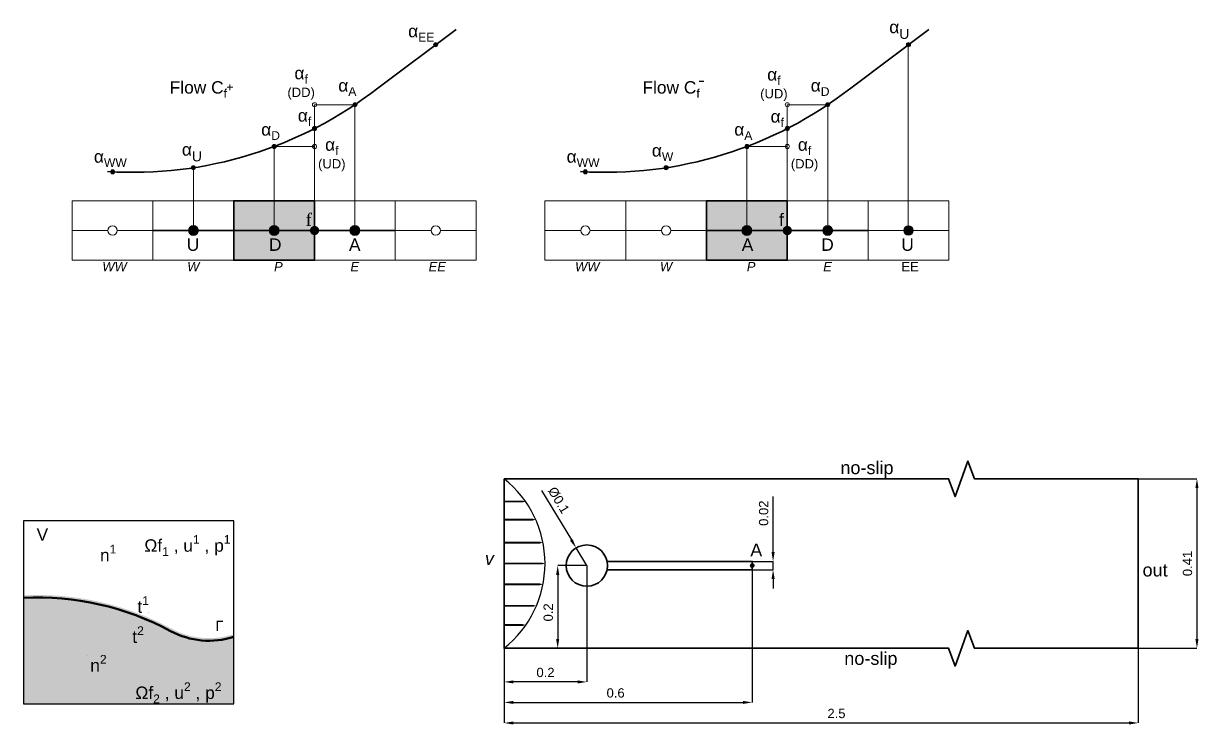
# Model space of a CAD drawing. Header units: millimetres. Extents: x -488.3 to -450.2, y 115.5 to 173.2.
# Drawn here: x -463.62 to -456.04, y 167.98 to 172.5 of the extents above; entities that cross this region are included whole.
import ezdxf

# ---------------------------------------------------------------- set-up
doc = ezdxf.new("R2010")
doc.units = ezdxf.units.MM
doc.linetypes.add('HIDDEN', pattern=[9.524999999999999, 6.35, -3.175])
doc.layers.get('0').update_dxf_attribs({"lineweight": 18})
doc.layers.get('Defpoints').update_dxf_attribs({"lineweight": 18})
for name, color, linetype, lineweight in [('CONTINUA FINA', 3, 'Continuous', 18), ('CONTINUA MEDIA', 2, 'Continuous', 25), ('CONTORNO', 4, 'Continuous', 35), ('DIMENSION', 9, 'Continuous', 15), ('HIDDED', 6, 'HIDDEN', 18), ('TEXTO', 7, 'Continuous', 15)]:
    doc.layers.add(name, color=color, linetype=linetype, lineweight=lineweight)
doc.styles.add('ROMANS', font='arial.ttf')
doc.styles.get("Standard").update_dxf_attribs({"font": 'arial.ttf'})
doc.dimstyles.new('ACINDEC_2', dxfattribs={"dimscale": 0.03004952699188477, "dimtxt": 2, "dimasz": 2, "dimexe": 0, "dimexo": 0, "dimgap": 1, "dimtad": 1, "dimdec": 1, "dimzin": 0, "dimdsep": 46, "dimtxsty": 'ROMANS', "dimcen": 1, "dimclrd": 256, "dimclre": 256, "dimclrt": 6, "dimadec": 0, "dimazin": 0, "dimtfac": 0.0075, "dimtdec": 1, "dimtmove": 0, "dimatfit": 3, "dimfxl": 1, "dimtolj": 1, "dimtzin": 0, "dimarcsym": 0})

# ---------------------------------------------------------------- blocks, each defined once
blk = doc.blocks.new('*D27')
at = {"layer": 'Defpoints', "color": 0, "transparency": 16777216}
for p in [(-459.9874848850277, 169.0062046425177), (-460.1755574047833, 168.4728713091844), (-459.9874848850277, 168.4728713091844)]:
    blk.add_point(p, dxfattribs=at)
at = {"layer": 'DIMENSION', "lineweight": -2, "transparency": 16777216}
for p, q in [((-459.9874848850277, 169.0062046425177), (-460.1755574047833, 169.0062046425177)), ((-460.1755574047833, 168.9461055885339), (-460.1755574047833, 168.5329703631682)), ((-459.9874848850277, 168.4728713091844), (-460.1755574047833, 168.4728713091844))]:
    blk.add_line(p, q, dxfattribs=at)
at = {"layer": 'DIMENSION', "transparency": 16777216}
for points in [[(-460.1855739137806, 168.9461055885339), (-460.165540895786, 168.9461055885339), (-460.1755574047833, 169.0062046425177)], [(-460.1855739137806, 168.5329703631682), (-460.165540895786, 168.5329703631682), (-460.1755574047833, 168.4728713091844)]]:
    blk.add_solid(points, dxfattribs=at)
at = {"layer": 'DIMENSION', "color": 6, "transparency": 16777216, "insert": (-460.2362918853268, 168.7042720081271), "char_height": 0.06009905398376953, "attachment_point": 5, "rotation": 90, "style": 'ROMANS'}
blk.add_mtext('\\A1;0.2', dxfattribs=at)
blk = doc.blocks.new('*D28')
at = {"layer": 'Defpoints', "color": 0, "transparency": 16777216}
for p in [(-456.4307015796373, 169.5662046425177), (-456.4307015796373, 168.4728713091845), (-456.0525012673631, 168.4728713091845)]:
    blk.add_point(p, dxfattribs=at)
at = {"layer": 'DIMENSION', "lineweight": -2, "transparency": 16777216}
for p, q in [((-456.4307015796373, 169.5662046425177), (-456.0525012673631, 169.5662046425177)), ((-456.0525012673631, 169.5061055885339), (-456.0525012673631, 168.5329703631683)), ((-456.4307015796373, 168.4728713091845), (-456.0525012673631, 168.4728713091845))]:
    blk.add_line(p, q, dxfattribs=at)
at = {"layer": 'DIMENSION', "transparency": 16777216}
for points in [[(-456.0625177763604, 169.5061055885339), (-456.0424847583658, 169.5061055885339), (-456.0525012673631, 169.5662046425177)], [(-456.0625177763604, 168.5329703631683), (-456.0424847583658, 168.5329703631683), (-456.0525012673631, 168.4728713091845)]]:
    blk.add_solid(points, dxfattribs=at)
at = {"layer": 'DIMENSION', "color": 6, "transparency": 16777216, "insert": (-456.1132357479065, 169.0195379758515), "char_height": 0.06009905398376953, "attachment_point": 5, "rotation": 90, "style": 'ROMANS'}
blk.add_mtext('\\A1;0.41', dxfattribs=at)
blk = doc.blocks.new('*D29')
at = {"layer": 'Defpoints', "color": 0, "transparency": 16777216}
for p in [(-459.9874848850275, 169.0062046425176), (-460.5208182183608, 168.4728713091843), (-460.5208182183608, 168.2556588798463)]:
    blk.add_point(p, dxfattribs=at)
at = {"layer": 'DIMENSION', "lineweight": -2, "transparency": 16777216}
for p, q in [((-459.9874848850275, 169.0062046425176), (-459.9874848850275, 168.2556588798463)), ((-460.5208182183608, 168.4728713091843), (-460.5208182183608, 168.2556588798463)), ((-460.0475839390112, 168.2556588798463), (-460.460719164377, 168.2556588798463))]:
    blk.add_line(p, q, dxfattribs=at)
at = {"layer": 'DIMENSION', "transparency": 16777216}
for points in [[(-460.460719164377, 168.2656753888436), (-460.460719164377, 168.245642370849), (-460.5208182183608, 168.2556588798463)], [(-460.0475839390112, 168.2656753888436), (-460.0475839390112, 168.245642370849), (-459.9874848850275, 168.2556588798463)]]:
    blk.add_solid(points, dxfattribs=at)
at = {"layer": 'DIMENSION', "color": 6, "transparency": 16777216, "insert": (-460.2541515516939, 168.3163933603899), "char_height": 0.06009905398376953, "attachment_point": 5, "style": 'ROMANS'}
blk.add_mtext('\\A1;0.2', dxfattribs=at)
blk = doc.blocks.new('*D30')
at = {"layer": 'Defpoints', "color": 0, "transparency": 16777216}
for p in [(-458.9208182183609, 169.0062046425175), (-460.5208182183608, 168.4728713091843), (-458.9208182183609, 168.1235344472665)]:
    blk.add_point(p, dxfattribs=at)
at = {"layer": 'DIMENSION', "lineweight": -2, "transparency": 16777216}
for p, q in [((-458.9208182183609, 169.0062046425175), (-458.9208182183609, 168.1235344472665)), ((-460.5208182183608, 168.4728713091843), (-460.5208182183608, 168.1235344472665)), ((-460.460719164377, 168.1235344472665), (-458.9809172723446, 168.1235344472665))]:
    blk.add_line(p, q, dxfattribs=at)
at = {"layer": 'DIMENSION', "transparency": 16777216}
for points in [[(-460.460719164377, 168.1335509562638), (-460.460719164377, 168.1135179382692), (-460.5208182183608, 168.1235344472665)], [(-458.9809172723446, 168.1335509562638), (-458.9809172723446, 168.1135179382692), (-458.9208182183609, 168.1235344472665)]]:
    blk.add_solid(points, dxfattribs=at)
at = {"layer": 'DIMENSION', "color": 6, "transparency": 16777216, "insert": (-459.8018464817685, 168.1842689278101), "char_height": 0.06009905398376953, "attachment_point": 5, "style": 'ROMANS'}
blk.add_mtext('\\A1;0.6', dxfattribs=at)
blk = doc.blocks.new('*D31')
at = {"layer": 'Defpoints', "color": 0, "transparency": 16777216}
for p in [(-460.5208182183608, 168.4728713091846), (-456.4307015796371, 168.4728713091846), (-456.4307015796371, 167.9910285412954)]:
    blk.add_point(p, dxfattribs=at)
at = {"layer": 'DIMENSION', "lineweight": -2, "transparency": 16777216}
for p, q in [((-460.5208182183608, 168.4728713091846), (-460.5208182183608, 167.9910285412954)), ((-456.4307015796371, 168.4728713091846), (-456.4307015796371, 167.9910285412954)), ((-460.460719164377, 167.9910285412954), (-456.4908006336209, 167.9910285412954))]:
    blk.add_line(p, q, dxfattribs=at)
at = {"layer": 'DIMENSION', "transparency": 16777216}
for points in [[(-460.460719164377, 168.0010450502927), (-460.460719164377, 167.9810120322981), (-460.5208182183608, 167.9910285412954)], [(-456.4908006336209, 168.0010450502927), (-456.4908006336209, 167.9810120322981), (-456.4307015796371, 167.9910285412954)]]:
    blk.add_solid(points, dxfattribs=at)
at = {"layer": 'DIMENSION', "color": 6, "transparency": 16777216, "insert": (-458.3774969006397, 168.0517630218391), "char_height": 0.06009905398376953, "attachment_point": 5, "style": 'ROMANS'}
blk.add_mtext('\\A1;2.5', dxfattribs=at)
blk = doc.blocks.new('*D32')
at = {"layer": 'Defpoints', "color": 0, "transparency": 16777216}
for p in [(-460.0563962704061, 169.1203492820911), (-459.9874848850286, 169.0062046425182)]:
    blk.add_point(p, dxfattribs=at)
at = {"layer": 'DIMENSION', "lineweight": -2, "transparency": 16777216}
for p, q in [((-460.2802740891017, 169.4911799189064), (-460.0874575884303, 169.1717991685083)), ((-459.9874848850286, 169.0062046425182), (-460.0563962704061, 169.1203492820911))]:
    blk.add_line(p, q, dxfattribs=at)
at = {"layer": 'DIMENSION', "transparency": 16777216}
blk.add_solid([(-460.0788826073608, 169.1769760548457), (-460.0960325694999, 169.1666222821709), (-460.0563962704061, 169.1203492820911)], dxfattribs=at)
at = {"layer": 'DIMENSION', "color": 6, "transparency": 16777216, "insert": (-460.1691363321378, 169.4278559700895), "char_height": 0.06009905398376953, "attachment_point": 5, "rotation": 301.120214124219, "style": 'ROMANS'}
blk.add_mtext('\\A1;%%C0.1', dxfattribs=at)
blk = doc.blocks.new('*D33')
at = {"layer": 'Defpoints', "color": 0, "transparency": 16777216}
for p in [(-458.9208182183611, 169.0328713091843), (-458.7861943334107, 169.0328713091843), (-458.9208182183611, 168.9795379758509)]:
    blk.add_point(p, dxfattribs=at)
at = {"layer": 'DIMENSION', "lineweight": -2, "transparency": 16777216}
for p, q in [((-458.7861943334107, 169.0929703631681), (-458.7861943334107, 169.4518905439625)), ((-458.9208182183611, 169.0328713091843), (-458.7861943334107, 169.0328713091843)), ((-458.7861943334107, 168.9795379758509), (-458.7861943334107, 169.0328713091843)), ((-458.9208182183611, 168.9795379758509), (-458.7861943334107, 168.9795379758509)), ((-458.7861943334107, 168.9194389218672), (-458.7861943334107, 168.8593398678834))]:
    blk.add_line(p, q, dxfattribs=at)
at = {"layer": 'DIMENSION', "transparency": 16777216}
for points in [[(-458.796210842408, 169.0929703631681), (-458.7761778244134, 169.0929703631681), (-458.7861943334107, 169.0328713091843)], [(-458.796210842408, 168.9194389218672), (-458.7761778244134, 168.9194389218672), (-458.7861943334107, 168.9795379758509)]]:
    blk.add_solid(points, dxfattribs=at)
at = {"layer": 'DIMENSION', "color": 6, "transparency": 16777216, "insert": (-458.8469288139542, 169.3440935027278), "char_height": 0.06009905398376953, "attachment_point": 5, "rotation": 90, "style": 'ROMANS'}
blk.add_mtext('\\A1;0.02', dxfattribs=at)

msp = doc.modelspace()

# ---------------------------------------------------------------- hatches: boundary and pattern name
at = {"lineweight": 50, "true_color": 0x22346e}
h = msp.add_hatch(color=159, dxfattribs=at)
h.set_gradient(color1=(153, 27, 30), name='INVSPHERICAL')
edge = h.paths.add_edge_path()
edge.add_line((-462.2632625479205, 168.5292020336829), (-462.2632625479205, 168.5642344380475))
edge.add_arc((-462.4242897994821, 169.0450242854457), 0.5070391041198824, 241.6771667906518, 288.51684777994416, ccw=False)
edge.add_arc((-463.5276790185822, 166.9977630650016), 1.818632040638467, 61.67716679065156, 92.91949877999498)
edge.add_line((-463.6203070755465, 168.8140346697733), (-463.6203070755465, 168.7806572058211))
edge.add_arc((-463.5276790185822, 166.9977630650015), 1.785298707305173, 61.67716679065188, 92.97405733493451, ccw=False)
edge.add_arc((-462.4242897994821, 169.0450242854457), 0.5403724374532147, 241.6771667906518, 287.3371031682425)
at = {"layer": 'CONTINUA FINA'}
h = msp.add_hatch(color=256, dxfattribs=at)
h.dxf.hatch_style = 1
h.paths.add_polyline_path([(-460.9488243907064, 172.3665082830409, 1), (-460.975491057373, 172.3665082830409, 1)])
h = msp.add_hatch(color=256, dxfattribs=at)
h.dxf.hatch_style = 1
h.paths.add_polyline_path([(-457.8997104039464, 172.3665082830409, 1), (-457.9263770706131, 172.3665082830409, 1)])
h = msp.add_hatch(color=256, dxfattribs=at)
h.dxf.hatch_style = 1
h.paths.add_polyline_path([(-461.4698328708615, 171.9789808285897, 1), (-461.4964995375282, 171.9789808285897, 1)])
h = msp.add_hatch(color=256, dxfattribs=at)
h.dxf.hatch_style = 1
h.paths.add_polyline_path([(-458.4207188841016, 171.9789808285897, 1), (-458.4473855507682, 171.9789808285897, 1)])
h = msp.add_hatch(color=256, dxfattribs=at)
h.dxf.hatch_style = 1
h.paths.add_polyline_path([(-461.7303371109396, 171.825438743277, 1), (-461.7570037776062, 171.825438743277, 1)])
h = msp.add_hatch(color=256, dxfattribs=at)
h.dxf.hatch_style = 1
h.paths.add_polyline_path([(-458.6812231241794, 171.825438743277, 1), (-458.707889790846, 171.825438743277, 1)])
h = msp.add_hatch(color=256, dxfattribs=at)
h.dxf.hatch_style = 1
h.paths.add_polyline_path([(-461.9908413510174, 171.7097177425271, 1), (-462.017508017684, 171.7097177425271, 1)])
h = msp.add_hatch(color=256, dxfattribs=at)
h.dxf.hatch_style = 1
h.paths.add_polyline_path([(-458.941727364257, 171.7097177425272, 1), (-458.9683940309236, 171.7097177425272, 1)])
h = msp.add_hatch(color=256, dxfattribs=at)
h.dxf.hatch_style = 1
h.paths.add_polyline_path([(-462.5118498311725, 171.5726478445393, 1), (-462.5385164978392, 171.5726478445393, 1)])
h = msp.add_hatch(color=256, dxfattribs=at)
h.dxf.hatch_style = 1
h.paths.add_polyline_path([(-459.4627358444124, 171.5726478445393, 1), (-459.489402511079, 171.5726478445393, 1)])
h = msp.add_hatch(color=256, dxfattribs=at)
h.dxf.hatch_style = 1
h.paths.add_polyline_path([(-463.0328583113279, 171.5464649082956, 1), (-463.0595249779946, 171.5464649082956, 1)])
h = msp.add_hatch(color=256, dxfattribs=at)
h.dxf.hatch_style = 1
h.paths.add_polyline_path([(-459.983744324568, 171.5464649082956, 1), (-460.0104109912346, 171.5464649082956, 1)])
at = {"layer": 'CONTINUA FINA', "true_color": 0x000000}
h = msp.add_hatch(color=18, dxfattribs=at)
h.dxf.hatch_style = 1
h.paths.add_polyline_path([(-458.9311615592328, 169.0062046425175, 1), (-458.9104748774887, 169.0062046425175, 1)])
at = {"layer": 'CONTINUA FINA', "true_color": 0xadddf7, "transparency": 33554687}
h = msp.add_hatch(color=141, dxfattribs=at)
h.dxf.hatch_style = 1
h.paths.add_polyline_path([(-462.2632625479205, 168.5466890984384, -0.2044978698417513), (-462.6727562702335, 168.5840121952926, 0.1372912862366029), (-463.6203070755464, 168.7973461422883), (-463.6203070755464, 168.1147869665416), (-462.2632625479205, 168.1147869665416)])
at = {"layer": 'CONTORNO'}
h = msp.add_hatch(color=256, dxfattribs=at)
h.dxf.hatch_style = 1
h.paths.add_polyline_path([(-462.5551831645058, 171.1677566901382, 1), (-462.4951831645059, 171.1677566901382, 1)])
h = msp.add_hatch(color=256, dxfattribs=at)
h.dxf.hatch_style = 1
h.paths.add_polyline_path([(-462.0341746843504, 171.1677566901382, 1), (-461.9741746843507, 171.1677566901382, 1)])
h = msp.add_hatch(color=256, dxfattribs=at)
h.dxf.hatch_style = 1
h.paths.add_polyline_path([(-461.7736704442729, 171.1677566901382, 1), (-461.7136704442729, 171.1677566901382, 1)])
h = msp.add_hatch(color=256, dxfattribs=at)
h.dxf.hatch_style = 1
h.paths.add_polyline_path([(-461.513166204195, 171.1677566901382, 1), (-461.4531662041953, 171.1677566901382, 1)])
h = msp.add_hatch(color=256, dxfattribs=at)
h.dxf.hatch_style = 1
h.paths.add_polyline_path([(-458.9850606975903, 171.1677566901382, 1), (-458.9250606975905, 171.1677566901382, 1)])
h = msp.add_hatch(color=256, dxfattribs=at)
h.dxf.hatch_style = 1
h.paths.add_polyline_path([(-458.7245564575127, 171.1677566901382, 1), (-458.664556457513, 171.1677566901382, 1)])
h = msp.add_hatch(color=256, dxfattribs=at)
h.dxf.hatch_style = 1
h.paths.add_polyline_path([(-458.4640522174351, 171.1677566901382, 1), (-458.4040522174352, 171.1677566901382, 1)])
h = msp.add_hatch(color=256, dxfattribs=at)
h.dxf.hatch_style = 1
h.paths.add_polyline_path([(-457.9430437372795, 171.1677566901382, 1), (-457.8830437372798, 171.1677566901382, 1)])
at = {"layer": 'DIMENSION', "true_color": 0xadddf7, "transparency": 33554687}
h = msp.add_hatch(color=141, dxfattribs=at)
h.dxf.hatch_style = 1
h.paths.add_polyline_path([(-461.7436704442729, 171.1432167038717), (-461.7436704442729, 171.3592566710942), (-462.2646789244283, 171.3592566710942), (-462.2646789244283, 170.9762567091822), (-461.7436704442729, 170.9762567091822)])
h = msp.add_hatch(color=141, dxfattribs=at)
h.dxf.hatch_style = 1
h.paths.add_polyline_path([(-458.6945564575127, 171.1432167038717), (-458.6945564575127, 171.3592566710942), (-459.2155649376681, 171.3592566710942), (-459.2155649376681, 170.9762567091822), (-458.6945564575127, 170.9762567091822)])

# ---------------------------------------------------------------- linework, layer by layer
at = {"lineweight": 50}
msp.add_lwpolyline([(-463.6203070755465, 168.7973461422883, -0.1372912862366055), (-462.6727562702336, 168.5840121952926, 0.2044978698417422), (-462.2632625479205, 168.5466890984384, 0.2044978698417422)], format="xyb", dxfattribs=at)
at = {"layer": 'CONTINUA FINA'}
for p, q in [((-463.306695884739, 171.1677566901382), (-463.0761916446612, 171.1677566901382)), ((-463.0161916446613, 171.1677566901382), (-462.7856874045837, 171.1677566901382)), ((-461.2226619641175, 171.1677566901382), (-460.9921577240399, 171.1677566901382)), ((-460.9321577240397, 171.1677566901382), (-460.7016534839621, 171.1677566901382)), ((-458.1735479773573, 171.1677566901382), (-457.9430437372797, 171.1677566901382)), ((-457.8830437372795, 171.1677566901382), (-457.6525394972019, 171.1677566901382))]:
    msp.add_line(p, q, dxfattribs=at)
for points in [[(-462.7856874045837, 171.1432167038717), (-462.7856874045837, 170.9762567091822), (-463.306695884739, 170.9762567091822), (-463.306695884739, 171.3592566710942), (-462.7856874045837, 171.3592566710942), (-462.7856874045837, 171.1432167038717)], [(-462.2646789244283, 171.1432167038717), (-462.2646789244283, 170.9762567091822), (-462.7856874045837, 170.9762567091822), (-462.7856874045837, 171.3592566710942), (-462.2646789244283, 171.3592566710942), (-462.2646789244283, 171.1432167038717)], [(-461.7436704442729, 171.3592566710942), (-461.7436704442729, 171.3592566710942), (-461.2226619641175, 171.3592566710942), (-461.2226619641175, 171.1677566901382)], [(-460.7016534839621, 171.1432167038717), (-460.7016534839621, 170.9762567091822), (-461.2226619641175, 170.9762567091822), (-461.2226619641175, 171.3592566710942), (-460.7016534839621, 171.3592566710942), (-460.7016534839621, 171.1432167038717)], [(-458.6945564575127, 171.3592566710942), (-458.6945564575127, 171.3592566710942), (-458.1735479773573, 171.3592566710942), (-458.1735479773573, 171.1677566901382)], [(-457.6525394972019, 171.1432167038717), (-457.6525394972019, 170.9762567091822), (-458.1735479773573, 170.9762567091822), (-458.1735479773573, 171.3592566710942), (-457.6525394972019, 171.3592566710942), (-457.6525394972019, 171.1432167038717)], [(-461.2226619641175, 171.1677566901382), (-461.2226619641175, 170.9762567091822), (-461.7436704442729, 170.9762567091822), (-461.7436704442729, 170.9762567091822)], [(-458.1735479773573, 171.1677566901382), (-458.1735479773573, 170.9762567091822), (-458.6945564575127, 170.9762567091822), (-458.6945564575127, 170.9762567091822)]]:
    msp.add_lwpolyline(points, dxfattribs=at)
at = {"layer": 'CONTINUA FINA', "lineweight": 50}
for points in [[(-463.1266828707451, 168.775040608261, 0, 0, 0), (-463.0666208528745, 169.039797341212, 0.03333333333333334, 0, 0), (-463.0576757724417, 169.0856108735711, 0, 0, 0)], [(-463.1274253259647, 168.7717678241412, 0, 0, 0), (-462.8626685930136, 168.7117058062705, 0.03333333333333334, 0, 0), (-462.8168550606545, 168.7027607258379, 0, 0, 0)], [(-463.1375970061404, 168.737189848385, 0, 0, 0), (-463.1976590240111, 168.472433115434, 0.03333333333333334, 0, 0), (-463.2066041044439, 168.4266195830749, 0, 0, 0)], [(-463.1375970061404, 168.737189848385, 0, 0, 0), (-462.8728402731895, 168.6771278305144, 0.03333333333333334, 0, 0), (-462.8270267408303, 168.6681827500817, 0, 0, 0)]]:
    msp.add_lwpolyline(points, format="xyseb", dxfattribs=at)
at = {"layer": 'CONTINUA FINA'}
for centre, radius in [((-460.9621577240397, 172.3665082830409), 0.01333333333331178), ((-457.9130437372797, 172.3665082830409), 0.01333333333331178), ((-461.7436704106864, 171.9789698195267), 0.01333333333331178), ((-461.4831662041948, 171.9789808285897), 0.01333333333331178), ((-458.6945564239264, 171.9789698195267), 0.01333333333331178), ((-458.4340522174349, 171.9789808285897), 0.01333333333331178), ((-461.7436704442729, 171.825438743277), 0.01333333333331178), ((-458.6945564575127, 171.825438743277), 0.01333333333331178), ((-462.0041746843507, 171.7097177425271), 0.01333333333331178), ((-461.7436704442729, 171.7097177425271), 0.01333333333331178), ((-458.9550606975903, 171.7097177425272), 0.01333333333331178), ((-458.6945564575125, 171.7097177425272), 0.01333333333331178), ((-462.5251831645061, 171.5726478445391), 0.01333333333331178), ((-459.4760691777457, 171.5726478445393), 0.01333333333331178), ((-463.0461916446612, 171.5464649082956), 0.01333333333331178), ((-459.9970776579013, 171.5464649082956), 0.01333333333331178), ((-463.0461916446612, 171.1677566901382), 0.03000000000000001), ((-460.9621577240397, 171.1677566901382), 0.03000000000000001)]:
    msp.add_circle(centre, radius, dxfattribs=at)
at = {"layer": 'CONTINUA MEDIA', "color": 5}
for points in [[(-460.5208182183608, 169.4195379758511, 0.01160461909035439, 0.01160461909035439, 0), (-460.4501332743555, 169.4195379758511, 0.03868206363451463, 0, 0), (-460.3831238007519, 169.4195379758511, 0, 0, 0)], [(-460.5208182183608, 169.3025567444323, 0.01160461909035439, 0.01160461909035439, 0), (-460.3842073670373, 169.3025567444323, 0.03868206363451463, 0, 0), (-460.3171978934336, 169.3025567444323, 0, 0, 0)], [(-460.5208182183608, 169.1542345983302, 0.01160461909035439, 0.01160461909035439, 0), (-460.337436120901, 169.1542345983302, 0.03868206363451463, 0, 0), (-460.2704266472972, 169.1542345983302, 0, 0, 0)], [(-460.5208182183608, 169.019537975851, 0.01160461909035439, 0.01160461909035439, 0), (-460.3243320452409, 169.019537975851, 0.03868206363451463, 0, 0), (-460.2573225716374, 169.019537975851, 0, 0, 0)], [(-460.5208182183608, 168.8851797810943, 0.01160461909035439, 0.01160461909035439, 0), (-460.3373697299896, 168.8851797810943, 0.03868206363451463, 0, 0), (-460.2703602563859, 168.8851797810943, 0, 0, 0)], [(-460.5208182183608, 168.7469344846225, 0.01160461909035439, 0.01160461909035439, 0), (-460.3808375851988, 168.7469344846225, 0.03868206363451463, 0, 0), (-460.3138281115953, 168.7469344846225, 0, 0, 0)], [(-460.5208182183608, 168.6227568365875, 0.01160461909035439, 0.01160461909035439, 0), (-460.4484324438761, 168.6227568365875, 0.03868206363451463, 0, 0), (-460.3814229702725, 168.6227568365875, 0, 0, 0)]]:
    msp.add_lwpolyline(points, format="xyseb", dxfattribs=at)
at = {"layer": 'CONTINUA MEDIA'}
msp.add_lwpolyline([(-463.6203070755465, 168.1147869665416), (-462.2632625479205, 168.1147869665416), (-462.2632625479205, 169.29414612242), (-463.6203070755465, 169.29414612242)], close=True, dxfattribs=at)
at = {"layer": 'CONTINUA MEDIA', "color": 5}
msp.add_arc((-460.9561470206679, 169.0195379758511), 0.6988244490305593, 308.5314730624686, 51.46852693751305, dxfattribs=at)
at = {"layer": 'CONTORNO'}
for p, q in [((-462.7856874045837, 171.1677566901382), (-462.5551831645058, 171.1677566901382)), ((-462.4951831645059, 171.1677566901382), (-462.2646789244283, 171.1677566901382)), ((-462.2646789244283, 171.1677566901382), (-462.0341746843507, 171.1677566901382)), ((-461.9741746843505, 171.1677566901382), (-461.7436704442729, 171.1677566901382)), ((-461.7436704442729, 171.1677566901382), (-461.513166204195, 171.1677566901382)), ((-461.4531662041951, 171.1677566901382), (-461.2226619641175, 171.1677566901382)), ((-459.2155649376681, 171.1677566901382), (-458.9850606975905, 171.1677566901382)), ((-458.9250606975903, 171.1677566901382), (-458.6945564575127, 171.1677566901382)), ((-458.6945564575127, 171.1677566901382), (-458.4640522174351, 171.1677566901382)), ((-458.4040522174352, 171.1677566901382), (-458.1735479773573, 171.1677566901382))]:
    msp.add_line(p, q, dxfattribs=at)
for points in [[(-463.0773023305854, 171.5482623348115), (-463.0773023305854, 171.5482623348115, 0.18372617857921), (-461.3347889432067, 172.0865497455314), (-460.8310572925194, 172.4650042844155)], [(-460.0281883438253, 171.5482623348115), (-460.0281883438253, 171.5482623348115, 0.18372617857921), (-458.2856749564465, 172.0865497455314), (-457.7819433057595, 172.4650042844155)]]:
    msp.add_lwpolyline(points, format="xyb", dxfattribs=at)
at = {"layer": 'CONTORNO', "color": 4}
for points in [[(-461.7436704442729, 171.1922966764047), (-461.7436704442729, 170.9762567091822), (-462.2646789244283, 170.9762567091822), (-462.2646789244283, 171.3592566710942), (-461.7436704442729, 171.3592566710942), (-461.7436704442729, 171.1922966764047)], [(-458.6945564575127, 171.1922966764047), (-458.6945564575127, 170.9762567091822), (-459.2155649376681, 170.9762567091822), (-459.2155649376681, 171.3592566710942), (-458.6945564575127, 171.3592566710942), (-458.6945564575127, 171.1922966764047)]]:
    msp.add_lwpolyline(points, dxfattribs=at)
at = {"layer": 'CONTORNO', "linetype": 'Continuous'}
for points in [[(-457.7590914468658, 169.5662046425176), (-457.6542731606498, 169.5662046425176), (-457.6126064939833, 169.451726416707), (-457.5292731606498, 169.6806828683283), (-457.4876064939833, 169.5662046425176), (-457.3424247801991, 169.5662046425176)], [(-457.7590914468658, 168.4728713091843), (-457.6542731606498, 168.4728713091843), (-457.6126064939833, 168.3583930833737), (-457.5292731606498, 168.5873495349949), (-457.4876064939833, 168.4728713091843), (-457.3424247801991, 168.4728713091843)]]:
    msp.add_lwpolyline(points, dxfattribs=at)
at = {"layer": 'CONTORNO'}
for points in [[(-460.5208182183608, 169.5662046425176), (-457.6542731606498, 169.5662046425176)], [(-457.6542731606498, 168.4728713091843), (-460.5208182183608, 168.4728713091843), (-460.5208182183608, 169.5662046425176)], [(-457.4876064939833, 169.5662046425176), (-456.4307015796371, 169.5662046425176), (-456.4307015796371, 168.4728713091843), (-457.4876064939833, 168.4728713091843)], [(-459.8568454320789, 169.0328713091843), (-458.9208182183609, 169.0328713091843), (-458.9208182183609, 168.9795379758509), (-459.8568454320789, 168.9795379758509)]]:
    msp.add_lwpolyline(points, dxfattribs=at)
for centre, radius in [((-462.5251831645058, 171.1677566901382), 0.03000000000000001), ((-462.0041746843505, 171.1677566901382), 0.03000000000000001), ((-461.4831662041953, 171.1677566901382), 0.03000000000000001), ((-458.9550606975905, 171.1677566901382), 0.03000000000000001), ((-458.4340522174351, 171.1677566901382), 0.03000000000000001), ((-459.9874848850275, 169.0062046425176), 0.1333333333333334), ((-458.9208182183609, 169.0062046425175), 0.0103433408720169)]:
    msp.add_circle(centre, radius, dxfattribs=at)
at = {"layer": 'DIMENSION', "color": 8}
for p, q in [((-460.2575818979789, 171.1677566901382), (-460.027077657901, 171.1677566901382)), ((-459.9670776579011, 171.1677566901382), (-459.7365734178235, 171.1677566901382)), ((-459.7365734178235, 171.1677566901382), (-459.5060691777459, 171.1677566901382)), ((-459.4460691777459, 171.1677566901382), (-459.2155649376681, 171.1677566901382))]:
    msp.add_line(p, q, dxfattribs=at)
for points in [[(-459.7365734178235, 171.1432167038717), (-459.7365734178235, 170.9762567091822), (-460.2575818979789, 170.9762567091822), (-460.2575818979789, 171.3592566710942), (-459.7365734178235, 171.3592566710942), (-459.7365734178235, 171.1432167038717)], [(-459.2155649376681, 171.1432167038717), (-459.2155649376681, 170.9762567091822), (-459.7365734178235, 170.9762567091822), (-459.7365734178235, 171.3592566710942), (-459.2155649376681, 171.3592566710942), (-459.2155649376681, 171.1432167038717)]]:
    msp.add_lwpolyline(points, dxfattribs=at)
for centre in [(-459.9970776579013, 171.1677566901382), (-459.4760691777457, 171.1677566901382), (-457.9130437372797, 171.1677566901382)]:
    msp.add_circle(centre, 0.03000000000000001, dxfattribs=at)
at = {"layer": 'HIDDED'}
for p, q in [((-457.914490940041, 171.1677217632095), (-457.9144909400408, 172.353253722243)), ((-461.7436704442729, 170.9716411115811), (-461.7436704442727, 171.9789808285897)), ((-461.4831662041953, 171.1377566901382), (-461.4831662041951, 171.9856188494915)), ((-458.6945564575127, 170.9716411115811), (-458.6945564575125, 171.9789808285897)), ((-458.4340522174351, 171.1377566901382), (-458.4340522174349, 171.9856188494915)), ((-462.0041746843505, 171.1377566901382), (-462.0041746843505, 171.7097177425272)), ((-458.9550606975905, 171.1377566901382), (-458.9550606975905, 171.7097177425272)), ((-462.5251831645058, 171.1377566901382), (-462.5251831645058, 171.5726478445393))]:
    msp.add_line(p, q, dxfattribs=at)
at = {"layer": 'HIDDED', "color": 8}
for p, q in [((-461.4831662041948, 171.9789808285897), (-461.7436704442727, 171.9789808285897)), ((-458.4340522174349, 171.9789808285897), (-458.6945564575125, 171.9789808285897)), ((-462.0041746843502, 171.7097177425271), (-461.7436704442727, 171.7097177425271)), ((-458.9550606975901, 171.7097177425272), (-458.6945564575125, 171.7097177425272))]:
    msp.add_line(p, q, dxfattribs=at)
at = {"layer": 'TEXTO', "color": 1}
for points in [[(-462.8436004965225, 171.9899635623366, 0, 0, 0), (-462.2790011894123, 171.9899635623366, 0.04000000000000001, 0, 0), (-462.2168761137867, 171.9899635623366, 0, 0, 0)], [(-459.1677621270265, 171.9899635623366, 0, 0, 0), (-459.7323614341368, 171.9899635623366, 0.04000000000000001, 0, 0), (-459.7944865097624, 171.9899635623366, 0, 0, 0)]]:
    msp.add_lwpolyline(points, format="xyseb", dxfattribs=at)

# ---------------------------------------------------------------- texts
at = {"layer": 'TEXTO', "attachment_point": 1}
for s, width, gutter_width, heights, insert, char_height in [('\\A1;\\pxsm1,qc;{\\fArial|b0|i0|c161|p34;α\\fArial|b0|i0|c0|p34;\\H0.8x;\\S^ U;}', 0.3743623686883112, 8.377600000000005, [0], (-458.1593567007766, 172.5206441885739), 0.08000000000000004), ('\\A1;\\pxsm1,qc;{\\fArial|b0|i0|c161|p34;\\H1.33333x;α\\fArial|b0|i0|c0|p34;\\H0.7x;\\S^ f;\\H1.07143x;\\P(DD)}', 0.2807717765162334, 6.283200000000003, [0], (-461.9705776676457, 172.2231182378431), 0.06000000000000001), ('\\A1;\\pxsm1,qc;{\\fArial|b0|i0|c161|p34;\\H1.33333x;α\\fArial|b0|i0|c0|p34;\\H0.7x;\\S^ f;\\H1.07143x;\\P(UD)}', 0.2807717765162334, 6.283200000000003, [0], (-458.9214636808855, 172.2146689126925), 0.06000000000000001), ('\\A1;\\pxsm1,qc;{\\fArial|b0|i0|c161|p34;α\\fArial|b0|i0|c0|p34;\\H0.7x;\\S^ A;}', 0.3743623686883112, 8.377600000000005, [0.1284204311053101], (-461.7191817279294, 172.1436271222879), 0.08000000000000004), ('\\A1;\\pxsm1,qc;{\\fArial|b0|i0|c161|p34;α\\fArial|b0|i0|c0|p34;\\H0.7x;\\S^ D;}', 0.3743623686883112, 8.377600000000005, [0.1284204311053101], (-458.6700677411694, 172.1436271222879), 0.08000000000000004), ('\\A1;\\pxsm1,qc;{\\fArial|b0|i0|c161|p34;α\\fArial|b0|i0|c0|p34;\\H0.7x;\\S^ f;}', 0.3743623686883112, 8.377600000000005, [0], (-461.9955777126987, 171.9500670324047), 0.08000000000000004), ('\\A1;\\pxsm1,qc;{\\fArial|b0|i0|c161|p34;α\\fArial|b0|i0|c0|p34;\\H0.7x;\\S^ f;}', 0.3743623686883112, 8.377600000000005, [0], (-458.9464637259388, 171.9437481081001), 0.08000000000000004), ('\\A1;\\pxsm1,qc;{\\fArial|b0|i0|c161|p34;α\\fArial|b0|i0|c0|p34;\\H0.7x;\\S^ D;}', 0.3743623686883112, 8.377600000000005, [0], (-462.2143252672203, 171.8595985985036), 0.08000000000000004), ('\\A1;\\pxsm1,qc;{\\fArial|b0|i0|c161|p34;α\\fArial|b0|i0|c0|p34;\\H0.7x;\\S^ A;}', 0.3743623686883112, 8.377600000000005, [0], (-459.1652112804599, 171.8595985985038), 0.08000000000000004), ('\\A1;\\pxsm1,qc;{\\fArial|b0|i0|c161|p34;\\H1.33333x;α\\fArial|b0|i0|c0|p34;\\H0.7x;\\S^ f;\\H1.07143x;\\P(UD)}', 0.2807717765162334, 6.283200000000003, [0], (-461.7727592330874, 171.7621721580696), 0.06000000000000001), ('\\A1;\\pxsm1,qc;{\\fArial|b0|i0|c161|p34;\\H1.33333x;α\\fArial|b0|i0|c0|p34;\\H0.7x;\\S^ f;\\H1.07143x;\\P(DD)}', 0.2807717765162334, 6.283200000000003, [0], (-458.723645246327, 171.7621721580698), 0.06000000000000001), ('\\A1;\\pxsm1,qc;{\\fArial|b0|i0|c161|p34;α\\fArial|b0|i0|c0|p34;\\H0.8x;\\S^ U;}', 0.3743623686883112, 8.377600000000005, [0], (-462.7218602199522, 171.7304551008595), 0.08000000000000004), ('\\A1;\\pxsm1,qc;{\\fTimes New Roman|b0|i0|c0|p18;f}', 0.1871811843441556, 4.188800000000002, [0], (-461.8748591814596, 171.2775411792738), 0.08000000000000004), ('\\A1;\\pxsm1,qc;f', 0.1871811843441556, 4.188800000000002, [0], (-458.8257451946994, 171.2775411792738), 0.08000000000000004), ('\\A1;\\pxsm1,qc;U', 0.1871811843441556, 4.188800000000002, [0], (-462.6210651229998, 171.1166210590118), 0.08000000000000004), ('\\A1;\\pxsm1;D', 0.1871811843441556, 4.188800000000002, [0], (-462.0374916186923, 171.1166210590118), 0.08000000000000004), ('\\A1;\\pxsm1,qc;A', 0.146536895808072, 4.188800000000002, [0.04530387413749447], (-461.5577474700802, 171.1166210590118), 0.08000000000000004), ('\\A1;\\pxsm1;A', 0.1871811843441556, 4.188800000000002, [0], (-458.9883776319322, 171.1166210590118), 0.08000000000000004), ('\\A1;\\pxsm1,qc;D', 0.146536895808072, 4.188800000000002, [0.04530387413749447], (-458.5086334833203, 171.1166210590118), 0.08000000000000004), ('\\A1;\\pxsm1,qc;U', 0.1871811843441556, 4.188800000000002, [0], (-458.012661719987, 171.1166210590118), 0.08000000000000004), ('\\A1;no-slip', 0.1057156705172708, 0.0002083333333333334, [0.1508687882355398], (-458.3522657532787, 169.6795406581802), 0.08333333333333334), ('\\A1;V', 0.4720523811906097, 0.006666666666666668, [0], (-463.5364484342518, 169.2465926733559), 0.08), ('\\A1;Ωf{\\H0.7x;\\S^ 1;} , u{\\H0.7x;\\S1^ ;} , p{\\H0.7x;\\S1^ ;}', 0.703761876350699, 0.006666666666666668, [0], (-462.8412722432401, 169.2029577494145), 0.08), ('\\A1;n{\\H0.7x;\\S1^ ;}', 0.06666666666666667, 0.006666666666666668, [0], (-463.1275323646256, 169.1403814895062), 0.08), ('\\A1;{\\fArial|b0|i1|c0|p34;v}', 0.1057156705172708, 0.0002083333333333334, [0.1508687882355398], (-460.644602737543, 169.0940966701297), 0.08333333333333334), ('\\A1;A', 0.000505605152438046, 0.0002083333333333334, [0], (-458.9335662040774, 169.1484275035711), 0.08333333333333334), ('\\A1;out', 0.1057156705172708, 0.0002083333333333334, [0.1508687882355398], (-456.4032936704114, 169.019537975851), 0.08333333333333334), ('\\A1;t{\\H0.7x;\\S1^ ;}', 0.06666666666666667, 0.006666666666666668, [0], (-462.8865719903061, 168.8085542883872), 0.08), ('\\A1;Γ', 0.4720523811906097, 0.006666666666666668, [0], (-462.382342144565, 168.6499903911916), 0.06666666666666667), ('\\A1;t{\\H0.7x;\\S2^ ;}', 0.4720523811906097, 0.006666666666666668, [0], (-462.9192058875579, 168.6143206888899), 0.08), ('\\A1;n{\\H0.7x;\\S2^ ;}', 0.06666666666666667, 0.006666666666666668, [0], (-463.1901877636599, 168.4297494186411), 0.08), ('\\A1;no-slip', 0.1057156705172708, 0.0002083333333333334, [0.1508687882355398], (-458.3270196549931, 168.4490744017992), 0.08333333333333334), ('\\A1;Ωf{\\H0.7x;\\S^ 2;} , u{\\H0.7x;\\S2^ ;} , p{\\H0.7x;\\S2^ ;}', 0.7129176343060968, 0.006666666666666668, [0], (-462.8991852498402, 168.253035312086), 0.08)]:
    msp.add_mtext_dynamic_manual_height_columns(s, width=width, gutter_width=gutter_width, heights=heights, dxfattribs=dict(at, insert=insert, char_height=char_height))
at = {"layer": 'TEXTO', "color": 8, "attachment_point": 1}
for s, width, gutter_width, heights, insert, char_height in [('\\A1;\\pxsm1,qc;{\\fArial|b0|i0|c161|p34;α\\fArial|b0|i0|c0|p34;\\H0.7x;\\S^ EE;}', 0.3743623686883112, 8.377600000000005, [0.1284204311053101], (-461.242655907139, 172.4941944090423), 0.08000000000000004), ('\\A1;\\pxsm1,qc;{\\fArial|b0|i0|c161|p34;α\\fArial|b0|i0|c0|p34;\\H0.7x;\\S^ WW;}', 0.3743623686883112, 8.377600000000005, [0], (-463.2478263455436, 171.6851311049263), 0.08000000000000004), ('\\A1;\\pxsm1,qc;{\\fArial|b0|i0|c161|p34;α\\fArial|b0|i0|c0|p34;\\H0.7x;\\S^ WW;}', 0.3743623686883112, 8.377600000000005, [0], (-460.1987123587836, 171.6851311049263), 0.08000000000000004), ('\\A1;\\pxsm1,qc;{\\fArial|b0|i0|c161|p34;α\\fArial|b0|i0|c0|p34;\\H0.7x;\\S^ W;}', 0.3743623686883112, 8.377600000000005, [0], (-459.6862316372611, 171.7243112962441), 0.08000000000000004), ('\\A1;\\pxsm1,qc;{\\fArial|b0|i1|c0|p34;WW}', 0.1403858882581167, 3.141600000000002, [0], (-463.1038604725787, 170.9646757342689), 0.06000000000000003), ('\\A1;\\pxsm1,qc;{\\fArial|b0|i1|c0|p34;W}', 0.1403858882581167, 3.141600000000002, [0], (-462.5955737995063, 170.9646757342689), 0.06000000000000003), ('\\A1;\\pxsm1,qc;{\\fArial|b0|i1|c0|p34;P}', 0.1403858882581167, 3.141600000000002, [0], (-462.0470972717645, 170.9646757342689), 0.06000000000000003), ('\\A1;\\pxsm1,qc;{\\fArial|b0|i1|c0|p34;E}', 0.1403858882581167, 3.141600000000002, [0], (-461.554377667684, 170.9646757342689), 0.06000000000000003), ('\\A1;\\pxsm1,qc;{\\fArial|b0|i1|c0|p34;EE}', 0.1403858882581167, 3.141600000000002, [0], (-461.0220856342456, 170.9646757342689), 0.06000000000000003), ('\\A1;\\pxsm1,qc;{\\fArial|b0|i1|c0|p34;WW}', 0.1403858882581167, 3.141600000000002, [0], (-460.0547464858186, 170.9646757342689), 0.06000000000000003), ('\\A1;\\pxsm1,qc;{\\fArial|b0|i1|c0|p34;W}', 0.1403858882581167, 3.141600000000002, [0], (-459.5464598127463, 170.9646757342689), 0.06000000000000003), ('\\A1;\\pxsm1,qc;{\\fArial|b0|i1|c0|p34;P}', 0.1403858882581167, 3.141600000000002, [0], (-458.9979832850044, 170.9646757342689), 0.06000000000000003), ('\\A1;\\pxsm1,qc;{\\fArial|b0|i1|c0|p34;E}', 0.1403858882581167, 3.141600000000002, [0], (-458.5052636809238, 170.9646757342689), 0.06000000000000003), ('\\A1;\\pxsm1,qc;EE', 0.1403858882581167, 3.141600000000002, [0], (-457.9729716474857, 170.9646757342689), 0.06000000000000003)]:
    msp.add_mtext_dynamic_manual_height_columns(s, width=width, gutter_width=gutter_width, heights=heights, dxfattribs=dict(at, insert=insert, char_height=char_height))
at = {"layer": 'TEXTO', "color": 1, "char_height": 0.08000000000000004, "attachment_point": 1}
for s, width, insert in [('\\A1;\\pxsm1,qc;Flow C{\\H0.7x;\\S^ f;}', 0.4307642086145723, (-462.7085142413138, 172.1310905488211)), ('\\A1;\\pxsm1,qc;{\\H0.7x;\\S+^ ;}', 0.1871811843441556, (-462.3831053200814, 172.1207133239715)), ('\\A1;\\pxsm1,qc;Flow C{\\H0.7x;\\S^ f;}', 0.4307642086145723, (-459.6594002545536, 172.1310905488211)), ('\\A1;{\\fTimes New Roman|b0|i0|c0|p18;\\H1x;-}', 0.1871811843441556, (-459.2678865364095, 172.1819585738534))]:
    msp.add_mtext_dynamic_manual_height_columns(s, width=width, gutter_width=4.188800000000002, heights=[0], dxfattribs=dict(at, insert=insert))

# ---------------------------------------------------------------- dimensions: what is measured, and where the dimension line sits
at = {"layer": 'DIMENSION'}
for base, p1, p2, text, picture, middle in [((-456.0525012673631, 168.4728713091845), (-456.4307015796371, 169.5662046425176), (-456.4307015796371, 168.4728713091845), '0.41', '*D28', (-456.0525012673629, 169.0195379758515)), ((-458.7861943334107, 169.0328713091843), (-458.9208182183609, 168.9795379758509), (-458.9208182183609, 169.0328713091843), '0.02', '*D33', (-458.7861943334105, 169.3440935027278)), ((-460.1755574047833, 168.4728713091844), (-459.9874848850275, 169.0062046425176), (-459.9874848850275, 168.4728713091843), '0.2', '*D27', (-460.1755574047831, 168.7042720081271))]:
    dim = msp.add_linear_dim(base=base, p1=p1, p2=p2, angle=90, text=text, dimstyle='ACINDEC_2', dxfattribs=at)
    dim.commit()
    dim.dimension.update_dxf_attribs({"geometry": picture, "text_midpoint": middle, "dimtype": 160})
dim = msp.add_radius_dim(center=(-459.9874848850286, 169.0062046425182), mpoint=(-460.0563962704061, 169.1203492820911), text='%%C0.1', dimstyle='ACINDEC_2', dxfattribs=at)
dim.commit()
dim.dimension.update_dxf_attribs({"geometry": '*D32', "text_midpoint": (-460.222569109812, 169.3955975412411), "dimtype": 164})
for base, p1, p2, text, picture, middle in [((-460.5208182183608, 168.2556588798463), (-459.9874848850275, 169.0062046425176), (-460.5208182183608, 168.4728713091843), '0.2', '*D29', (-460.2541515516939, 168.2556588798463)), ((-458.9208182183609, 168.1235344472665), (-460.5208182183608, 168.4728713091843), (-458.9208182183609, 169.0062046425175), '0.6', '*D30', (-459.8018464817685, 168.1235344472665)), ((-456.4307015796371, 167.9910285412954), (-460.5208182183608, 168.4728713091846), (-456.4307015796371, 168.4728713091846), '2.5', '*D31', (-458.3774969006397, 167.9910285412954))]:
    dim = msp.add_linear_dim(base=base, p1=p1, p2=p2, text=text, dimstyle='ACINDEC_2', dxfattribs=at)
    dim.commit()
    dim.dimension.update_dxf_attribs({"geometry": picture, "text_midpoint": middle, "dimtype": 160})

doc.saveas('drawing.dxf')
